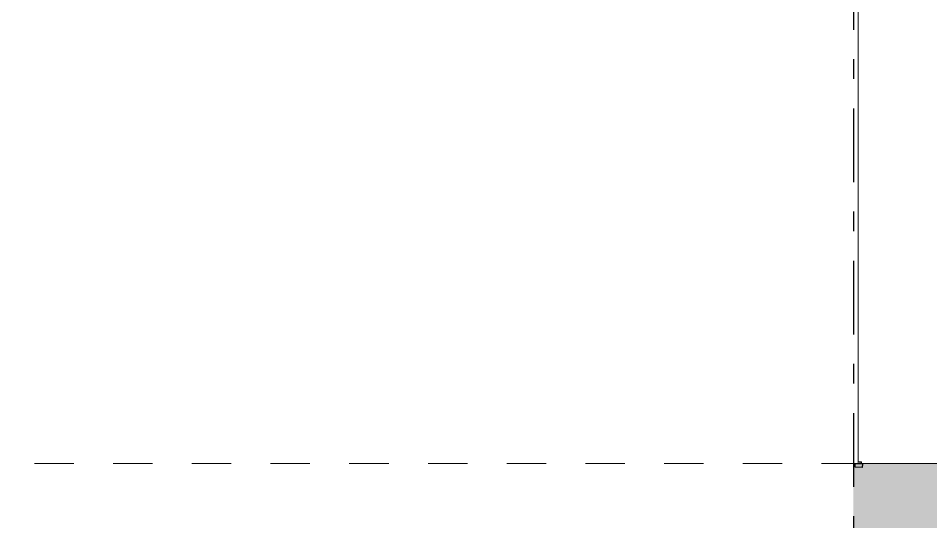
# Model space of a CAD drawing. Header units: millimetres. Extents: x -48147 to 1468943, y -496296 to 18123.
# Drawn here: x 1438599 to 1445144, y -491714 to -488098 of the extents above; entities that cross this region are included whole.
import ezdxf
from ezdxf.enums import TextEntityAlignment as Align

# ---------------------------------------------------------------- set-up
doc = ezdxf.new("R2010")
doc.units = ezdxf.units.MM
doc.header["$MEASUREMENT"] = 0
for name, pattern in [('Dashed', [2822.222233, 1411.111116, -1411.111116]), ('Double Dashed', [1093.611073, 529.166651, -211.666656, 141.111112, -211.666656]), ('Wipeout_Contour', [1000, 0, -1000])]:
    doc.linetypes.add(name, pattern=pattern)
for name, color, linetype, lineweight, true_color in [('0_Pen_No__105', 7, 'Continuous', 15, 0xa6a6a6), ('HATCHING_Pen_No__145', 7, 'Continuous', 0, 0xa6a6a6), ('New_A-15-MG_Structural_Grid_Phase_2_Pen_No__222', 7, 'Continuous', 13, 0x65af33), ('New_A-25-M_Curtain_Wall_Pen_No__43', 7, 'Continuous', 30, 0x444444), ('New_A-35-M_FFE_Fixed_Pen_No__64', 7, 'Continuous', 20, 0x606060), ('New_ArchiCAD Doors_Pen_No__43', 7, 'Continuous', 30, 0x444444), ('New_ArchiCAD Doors_Pen_No__63', 7, 'Continuous', 20, 0x606060)]:
    doc.layers.add(name, color=color, linetype=linetype, lineweight=lineweight, true_color=true_color)
for name, color, linetype in [('A-230-M_FLOOR.IFC Import', 7, 'Continuous'), ('A-95-P_Drawing', 7, 'Continuous'), ('New_A-15-MG_Structural_Grid_Phase_2', 7, 'Continuous'), ('New_A-25-M_Curtain_Wall', 7, 'Continuous'), ('New_A-25-M_Wall_Ext', 7, 'Continuous'), ('New_A-25-M_Wall_Int', 7, 'Continuous'), ('New_A-35-M_FFE_Fixed', 7, 'Continuous'), ('New_ArchiCAD Doors', 7, 'Continuous'), ('S-160-M_FOUND.IFC Import', 7, 'Continuous'), ('S-280-M_COLUMN.IFC Import', 7, 'Continuous'), ('S-280-M_STRUCT_FRAME.IFC Import', 7, 'Continuous')]:
    doc.layers.add(name, color=color, linetype=linetype)
for name, color, linetype, lineweight in [('A-230-M_FLOOR.IFC Import_Pen_No__89', 8, 'Continuous', 20), ('A-95-P_Drawing_Pen_No__194', 7, 'Continuous', 25), ('HATCHING_Pen_No__1', 7, 'Continuous', 13), ('New_A-25-M_Curtain_Wall_Pen_No__3', 7, 'Continuous', 18), ('New_A-25-M_Curtain_Wall_Pen_No__87', 8, 'Continuous', 20), ('New_A-25-M_Wall_Ext_Pen_No__87', 8, 'Continuous', 20), ('New_ArchiCAD Doors_Pen_No__3', 7, 'Continuous', 18), ('New_ArchiCAD Doors_Pen_No__87', 8, 'Continuous', 20), ('S-160-M_FOUND.IFC Import_Pen_No__1', 7, 'Continuous', 13), ('S-280-M_COLUMN.IFC Import_Pen_No__88', 8, 'Continuous', 20), ('S-280-M_STRUCT_FRAME.IFC Import_Pen_No__90', 8, 'Continuous', 20)]:
    doc.layers.add(name, color=color, linetype=linetype, lineweight=lineweight)
doc.styles.add('GENERATED_STYLE_2', font='')
doc.styles.get('GENERATED_STYLE_2').set_extended_font_data('Swis721 BT')

# ---------------------------------------------------------------- blocks, each defined once
blk = doc.blocks.new('Section Elem_14_1', base_point=(1411454.5, -491295.5))
at = {"layer": 'New_A-25-M_Wall_Ext_Pen_No__87', "linetype": 'Continuous'}
for p, q in [((1444622.9, -491295.5), (1444622.9, -473872.3)), ((1438682.7, -491295.5), (1437792.7, -491295.5)), ((1444622.9, -491295.5), (1443732.9, -491295.5))]:
    blk.add_line(p, q, dxfattribs=at)
blk = doc.blocks.new('Section Elem_20_1', base_point=(1411454.5, -491295.5))
at = {"layer": 'New_ArchiCAD Doors_Pen_No__87', "linetype": 'Continuous'}
for p, q in [((1438682.7, -491295.5), (1438682.7, -488295.5)), ((1438682.7, -488295.5), (1443732.9, -488295.5)), ((1443732.9, -488295.5), (1443732.9, -491295.5))]:
    blk.add_line(p, q, dxfattribs=at)
blk = doc.blocks.new('Section Elem_27_1', base_point=(1411454.5, -491295.5))
at = {"color": 254, "linetype": 'Wipeout_Contour', "lineweight": 0, "ltscale": 6086849.063327389}
blk.add_wipeout([(1440682.7, -491263), (1440682.7, -488663.5), (1440662.7, -488683.5), (1440662.7, -491263)], dxfattribs=at).dxf.layer = 'New_A-25-M_Curtain_Wall'
at = {"color": 254, "linetype": 'Wipeout_Contour', "lineweight": 0, "ltscale": 6081526.319056441}
blk.add_wipeout([(1438732.7, -488663.5), (1438752.7, -488683.5), (1440662.7, -488683.5), (1440682.7, -488663.5)], dxfattribs=at).dxf.layer = 'New_A-25-M_Curtain_Wall'
at = {"color": 254, "linetype": 'Wipeout_Contour', "lineweight": 0, "ltscale": 6079540.703446073}
blk.add_wipeout([(1438732.7, -491263), (1438752.7, -491263), (1438752.7, -488683.5), (1438732.7, -488663.5)], dxfattribs=at).dxf.layer = 'New_A-25-M_Curtain_Wall'
at = {"color": 254, "linetype": 'Wipeout_Contour', "lineweight": 0, "ltscale": 9126385.595143503}
blk.add_wipeout([(1438732.7, -491263), (1438702.7, -491293), (1440687.7, -491293), (1440685.2, -491278), (1439707.7, -491278), (1438732.7, -491278)], dxfattribs=at).dxf.layer = 'New_A-25-M_Curtain_Wall'
at = {"color": 254, "linetype": 'Wipeout_Contour', "lineweight": 0, "ltscale": 6082973.806454754}
blk.add_wipeout([(1439707.7, -491263), (1439707.7, -488683.5), (1439587.7, -488803.5), (1439587.7, -491143)], dxfattribs=at).dxf.layer = 'New_A-25-M_Curtain_Wall'
at = {"color": 254, "linetype": 'Wipeout_Contour', "lineweight": 0, "ltscale": 4560832.532880755}
blk.add_wipeout([(1438702.7, -491293), (1438732.7, -491263), (1438702.7, -491263)], dxfattribs=at).dxf.layer = 'New_A-25-M_Curtain_Wall'
at = {"color": 254, "linetype": 'Wipeout_Contour', "lineweight": 0, "ltscale": 4566446.420896448}
blk.add_wipeout([(1440687.7, -491278), (1440685.2, -491278), (1440687.7, -491293)], dxfattribs=at).dxf.layer = 'New_A-25-M_Curtain_Wall'
at = {"layer": 'New_A-25-M_Curtain_Wall_Pen_No__87', "linetype": 'Continuous'}
blk.add_line((1438702.7, -491263), (1438702.7, -491293), dxfattribs=at)
at = {"color": 254, "linetype": 'Wipeout_Contour', "lineweight": 0, "ltscale": 6079812.011627195}
blk.add_wipeout([(1438872.7, -491143), (1438872.7, -488803.5), (1438752.7, -488683.5), (1438752.7, -491263)], dxfattribs=at).dxf.layer = 'New_A-25-M_Curtain_Wall'
at = {"color": 254, "linetype": 'Wipeout_Contour', "lineweight": 0, "ltscale": 6086590.224332543}
blk.add_wipeout([(1440542.7, -491143), (1440662.7, -491263), (1440662.7, -488683.5), (1440542.7, -488803.5)], dxfattribs=at).dxf.layer = 'New_A-25-M_Curtain_Wall'
at = {"layer": 'New_A-25-M_Curtain_Wall_Pen_No__3', "linetype": 'Continuous'}
for p, q in [((1438800.3, -489909), (1438752.7, -489973.3)), ((1440615.1, -489909), (1440662.7, -489973.3)), ((1438800.3, -490037.6), (1438752.7, -489973.3)), ((1440615.1, -490037.6), (1440662.7, -489973.3))]:
    blk.add_line(p, q, dxfattribs=at)
at = {"color": 254, "linetype": 'Wipeout_Contour', "lineweight": 0, "ltscale": 6079807.628011302}
blk.add_wipeout([(1438752.7, -488683.5), (1438872.7, -488803.5), (1439587.7, -488803.5), (1439707.7, -488683.5)], dxfattribs=at).dxf.layer = 'New_A-25-M_Curtain_Wall'
at = {"color": 254, "linetype": 'Wipeout_Contour', "lineweight": 0, "ltscale": 6082978.189423551}
blk.add_wipeout([(1439707.7, -491263), (1439587.7, -491143), (1438872.7, -491143), (1438752.7, -491263)], dxfattribs=at).dxf.layer = 'New_A-25-M_Curtain_Wall'
at = {"layer": 'New_A-25-M_Curtain_Wall_Pen_No__43', "linetype": 'Continuous'}
blk.add_line((1438752.7, -488683.5), (1438752.7, -491263), dxfattribs=at)
at = {"layer": 'New_A-25-M_Curtain_Wall_Pen_No__87', "linetype": 'Continuous'}
blk.add_line((1438732.7, -491263), (1438702.7, -491293), dxfattribs=at)
at = {"color": 254, "linetype": 'Wipeout_Contour', "lineweight": 0, "ltscale": 6083428.211794453}
blk.add_wipeout([(1439707.7, -491263), (1439827.7, -491143), (1439827.7, -488803.5), (1439707.7, -488683.5)], dxfattribs=at).dxf.layer = 'New_A-25-M_Curtain_Wall'
at = {"color": 254, "linetype": 'Wipeout_Contour', "lineweight": 0, "ltscale": 6081392.728335066}
blk.add_wipeout([(1438872.7, -491143), (1439587.7, -491143), (1439587.7, -488803.5), (1438872.7, -488803.5)], dxfattribs=at).dxf.layer = 'New_A-25-M_Curtain_Wall'
at = {"layer": 'New_A-25-M_Curtain_Wall_Pen_No__3', "linetype": 'Continuous'}
for p, q in [((1439630.3, -488788), (1439582.7, -488852.3)), ((1439553, -488892.5), (1439505.4, -488956.8)), ((1439475.6, -488996.9), (1439428, -489061.2)), ((1439398.3, -489101.4), (1439350.6, -489165.7)), ((1439320.9, -489205.9), (1439273.3, -489270.2)), ((1439243.5, -489310.4), (1439195.9, -489374.7)), ((1439166.2, -489414.9), (1439118.6, -489479.1)), ((1439088.8, -489519.3), (1439041.2, -489583.6)), ((1439011.5, -489623.8), (1438963.8, -489688.1)), ((1438934.1, -489728.3), (1438886.5, -489792.6)), ((1438856.7, -489832.8), (1438809.1, -489897.1)), ((1438856.7, -490113.8), (1438809.1, -490049.5)), ((1438934.1, -490218.2), (1438886.5, -490154)), ((1439011.5, -490322.7), (1438963.8, -490258.4)), ((1439088.8, -490427.2), (1439041.2, -490362.9)), ((1439166.2, -490531.7), (1439118.6, -490467.4)), ((1439243.5, -490636.2), (1439195.9, -490571.9)), ((1439320.9, -490740.6), (1439273.3, -490676.3)), ((1439398.3, -490845.1), (1439350.6, -490780.8)), ((1439475.6, -490949.6), (1439428, -490885.3)), ((1439553, -491054.1), (1439505.4, -490989.8)), ((1439630.3, -491158.5), (1439582.7, -491094.2))]:
    blk.add_line(p, q, dxfattribs=at)
at = {"layer": 'New_A-25-M_Curtain_Wall_Pen_No__43', "linetype": 'Continuous'}
for p, q in [((1438872.7, -488803.5), (1439587.7, -488803.5)), ((1438872.7, -491143), (1438872.7, -488803.5)), ((1439587.7, -488803.5), (1439587.7, -491143)), ((1439587.7, -491143), (1438872.7, -491143))]:
    blk.add_line(p, q, dxfattribs=at)
at = {"color": 254, "linetype": 'Wipeout_Contour', "lineweight": 0, "ltscale": 6083424.879163511}
blk.add_wipeout([(1440662.7, -488683.5), (1439707.7, -488683.5), (1439827.7, -488803.5), (1440542.7, -488803.5)], dxfattribs=at).dxf.layer = 'New_A-25-M_Curtain_Wall'
at = {"color": 254, "linetype": 'Wipeout_Contour', "lineweight": 0, "ltscale": 6086593.556317114}
blk.add_wipeout([(1439707.7, -491263), (1440662.7, -491263), (1440542.7, -491143), (1439827.7, -491143)], dxfattribs=at).dxf.layer = 'New_A-25-M_Curtain_Wall'
at = {"layer": 'New_A-25-M_Curtain_Wall_Pen_No__3', "linetype": 'Continuous'}
for p, q in [((1439707.7, -488683.5), (1439660.1, -488747.8)), ((1439707.7, -488683.5), (1439755.3, -488747.8)), ((1439707.7, -491263), (1439660.1, -491198.7)), ((1439707.7, -491263), (1439755.3, -491198.7))]:
    blk.add_line(p, q, dxfattribs=at)
at = {"layer": 'New_A-25-M_Curtain_Wall_Pen_No__43', "linetype": 'Continuous'}
for p, q in [((1439707.7, -488683.5), (1438752.7, -488683.5)), ((1439707.7, -491263), (1439707.7, -488683.5)), ((1439707.7, -488683.5), (1440662.7, -488683.5)), ((1440662.7, -488683.5), (1440662.7, -491263))]:
    blk.add_line(p, q, dxfattribs=at)
at = {"layer": 'New_A-25-M_Curtain_Wall_Pen_No__87', "linetype": 'Continuous'}
for p, q in [((1440687.7, -491293), (1440685.2, -491278)), ((1440687.7, -491293), (1440687.7, -491278)), ((1438702.7, -491293), (1440687.7, -491293))]:
    blk.add_line(p, q, dxfattribs=at)
at = {"color": 254, "linetype": 'Wipeout_Contour', "lineweight": 0, "ltscale": 6085009.03744912}
blk.add_wipeout([(1440542.7, -491143), (1440542.7, -488803.5), (1439827.7, -488803.5), (1439827.7, -491143)], dxfattribs=at).dxf.layer = 'New_A-25-M_Curtain_Wall'
at = {"layer": 'New_A-25-M_Curtain_Wall_Pen_No__3', "linetype": 'Continuous'}
for p, q in [((1439785.1, -488788), (1439832.7, -488852.3)), ((1439862.4, -488892.5), (1439910, -488956.8)), ((1439939.8, -488996.9), (1439987.4, -489061.2)), ((1440017.1, -489101.4), (1440064.7, -489165.7)), ((1440094.5, -489205.9), (1440142.1, -489270.2)), ((1440171.9, -489310.4), (1440219.5, -489374.7)), ((1440249.2, -489414.9), (1440296.8, -489479.1)), ((1440326.6, -489519.3), (1440374.2, -489583.6)), ((1440403.9, -489623.8), (1440451.5, -489688.1)), ((1440481.3, -489728.3), (1440528.9, -489792.6)), ((1440558.7, -489832.8), (1440606.3, -489897.1)), ((1440558.7, -490113.8), (1440606.3, -490049.5)), ((1440481.3, -490218.2), (1440528.9, -490154)), ((1440403.9, -490322.7), (1440451.5, -490258.4)), ((1440326.6, -490427.2), (1440374.2, -490362.9)), ((1440249.2, -490531.7), (1440296.8, -490467.4)), ((1440171.9, -490636.2), (1440219.5, -490571.9)), ((1440094.5, -490740.6), (1440142.1, -490676.3)), ((1440017.1, -490845.1), (1440064.7, -490780.8)), ((1439939.8, -490949.6), (1439987.4, -490885.3)), ((1439862.4, -491054.1), (1439910, -490989.8)), ((1439785.1, -491158.5), (1439832.7, -491094.2))]:
    blk.add_line(p, q, dxfattribs=at)
at = {"layer": 'New_A-25-M_Curtain_Wall_Pen_No__43', "linetype": 'Continuous'}
for p, q in [((1439827.7, -488803.5), (1439827.7, -491143)), ((1440542.7, -488803.5), (1439827.7, -488803.5)), ((1440542.7, -491143), (1440542.7, -488803.5)), ((1439827.7, -491143), (1440542.7, -491143))]:
    blk.add_line(p, q, dxfattribs=at)
blk = doc.blocks.new('Section Elem_28_1', base_point=(1411454.5, -491295.5))
at = {"color": 254, "linetype": 'Wipeout_Contour', "lineweight": 0, "ltscale": 6079385.663048547}
blk.add_wipeout([(1438682.7, -491263), (1438732.7, -491263), (1438732.7, -488638.5), (1438682.7, -488638.5)], dxfattribs=at).dxf.layer = 'New_A-25-M_Curtain_Wall'
at = {"layer": 'New_A-25-M_Curtain_Wall_Pen_No__87', "linetype": 'Continuous'}
for p, q in [((1438732.7, -491263), (1438732.7, -488663.5)), ((1438682.7, -491263), (1438732.7, -491263))]:
    blk.add_line(p, q, dxfattribs=at)
blk = doc.blocks.new('Section Elem_29_1', base_point=(1411454.5, -491295.5))
at = {"color": 254, "linetype": 'Wipeout_Contour', "lineweight": 0, "ltscale": 6083027.553898236}
blk.add_wipeout([(1438732.7, -491263), (1438732.7, -491278), (1439707.7, -491278), (1439707.7, -491263)], dxfattribs=at).dxf.layer = 'New_A-25-M_Curtain_Wall'
at = {"layer": 'New_A-25-M_Curtain_Wall_Pen_No__87', "linetype": 'Continuous'}
for p, q in [((1438732.7, -491263), (1438732.7, -491278)), ((1438732.7, -491263), (1439707.7, -491263)), ((1438732.7, -491278), (1439707.7, -491278))]:
    blk.add_line(p, q, dxfattribs=at)
blk = doc.blocks.new('Section Elem_246_1', base_point=(1411454.5, -491295.5))
at = {"layer": 'New_ArchiCAD Doors_Pen_No__3', "linetype": 'Continuous'}
for p, q in [((1444623, -488479.3), (1444623, -488511.7)), ((1444623, -488552.2), (1444623, -488617)), ((1444623, -488657.5), (1444623, -488722.3)), ((1444623, -488762.9), (1444623, -488827.7)), ((1444623, -488868.2), (1444623, -488933)), ((1444623, -488973.5), (1444623, -489038.3)), ((1444623, -489078.9), (1444623, -489143.7)), ((1444623, -489184.2), (1444623, -489249)), ((1444623, -489289.5), (1444623, -489354.3)), ((1444623, -489394.9), (1444623, -489459.7)), ((1444623, -489500.2), (1444623, -489565)), ((1444623, -489605.5), (1444623, -489670.3)), ((1444623, -489710.9), (1444623, -489747.7)), ((1444623, -489747.7), (1444623, -489812.5)), ((1444623, -489877.3), (1444623, -489812.5)), ((1444623, -489914.2), (1444623, -489877.3)), ((1444623, -490019.5), (1444623, -489954.7)), ((1444623, -490124.8), (1444623, -490060)), ((1444623, -490230.2), (1444623, -490165.4)), ((1444623, -490335.5), (1444623, -490270.7)), ((1444623, -490440.8), (1444623, -490376)), ((1444623, -490546.2), (1444623, -490481.4)), ((1444623, -490651.5), (1444623, -490586.7)), ((1444623, -490756.8), (1444623, -490692)), ((1444623, -490862.2), (1444623, -490797.4)), ((1444623, -490967.5), (1444623, -490902.7)), ((1444623, -491072.8), (1444623, -491008)), ((1444623, -491145.7), (1444623, -491113.4))]:
    blk.add_line(p, q, dxfattribs=at)
at = {"color": 254, "linetype": 'Wipeout_Contour', "lineweight": 0, "ltscale": 6103552.527586903}
blk.add_wipeout([(1444602.9, -491295.5), (1444601.6, -491320.5), (1444652.9, -491323.2), (1444654.2, -491298.2)], dxfattribs=at).dxf.layer = 'New_ArchiCAD Doors'
at = {"color": 254, "linetype": 'Wipeout_Contour', "lineweight": 0, "ltscale": 6103555.394105628}
blk.add_wipeout([(1444622.9, -491295.5), (1444647.9, -491295.5), (1444647.9, -491283.5), (1444622.9, -491283.5)], dxfattribs=at).dxf.layer = 'New_ArchiCAD Doors'
at = {"layer": 'New_ArchiCAD Doors_Pen_No__43', "linetype": 'Continuous'}
for p, q in [((1444601.6, -491320.5), (1444602.9, -491295.5)), ((1444652.9, -491323.2), (1444601.6, -491320.5)), ((1444602.9, -491295.5), (1444654.2, -491298.2)), ((1444622.9, -491283.5), (1444647.9, -491283.5)), ((1444622.9, -491295.5), (1444647.9, -491295.5)), ((1444647.9, -491295.5), (1444647.9, -491283.5)), ((1444654.2, -491298.2), (1444652.9, -491323.2))]:
    blk.add_line(p, q, dxfattribs=at)
blk = doc.blocks.new('Section Elem_247_1', base_point=(1411454.5, -491295.5))
at = {"color": 254, "linetype": 'Wipeout_Contour', "lineweight": 0, "ltscale": 6088653.283830266}
blk.add_wipeout([(1440732.7, -491245.5), (1441682.7, -491245.5), (1441682.7, -488345.5), (1440732.7, -488345.5)], dxfattribs=at).dxf.layer = 'New_A-25-M_Curtain_Wall'
blk = doc.blocks.new('Section Elem_248_1', base_point=(1411454.5, -491295.5))
at = {"color": 254, "linetype": 'Wipeout_Contour', "lineweight": 0, "ltscale": 9131272.707604993}
blk.add_wipeout([(1440682.7, -488638.5), (1440682.7, -491263), (1440707.7, -491263), (1440707.7, -491245.5), (1440732.7, -491245.5), (1440732.7, -488638.5)], dxfattribs=at).dxf.layer = 'New_A-25-M_Curtain_Wall'
at = {"layer": 'New_A-25-M_Curtain_Wall_Pen_No__87', "linetype": 'Continuous'}
for p, q in [((1440732.7, -491263), (1440732.7, -488638.5)), ((1440682.7, -491263), (1440682.7, -488663.5)), ((1440707.7, -491263), (1440732.7, -491263))]:
    blk.add_line(p, q, dxfattribs=at)
blk = doc.blocks.new('Section Elem_249_1', base_point=(1411454.5, -491295.5))
at = {"color": 254, "linetype": 'Wipeout_Contour', "lineweight": 0, "ltscale": 6086765.906644554}
blk.add_wipeout([(1439707.7, -491263), (1439707.7, -491278), (1440707.7, -491278), (1440707.7, -491263)], dxfattribs=at).dxf.layer = 'New_A-25-M_Curtain_Wall'
at = {"layer": 'New_A-25-M_Curtain_Wall_Pen_No__87', "linetype": 'Continuous'}
for p, q in [((1439707.7, -491263), (1440707.7, -491263)), ((1439707.7, -491278), (1440707.7, -491278))]:
    blk.add_line(p, q, dxfattribs=at)
blk = doc.blocks.new('Section Elem_250_1', base_point=(1411454.5, -491295.5))
at = {"color": 254, "linetype": 'Wipeout_Contour', "lineweight": 0, "ltscale": 6090551.851534854}
blk.add_wipeout([(1440707.7, -491245.5), (1440707.7, -491295.5), (1441707.7, -491295.5), (1441707.7, -491245.5)], dxfattribs=at).dxf.layer = 'New_A-25-M_Curtain_Wall'
at = {"layer": 'New_A-25-M_Curtain_Wall_Pen_No__87', "linetype": 'Continuous'}
for p, q in [((1440707.7, -491245.5), (1440707.7, -491295.5)), ((1440707.7, -491245.5), (1441682.7, -491245.5)), ((1440707.7, -491295.5), (1441707.7, -491295.5))]:
    blk.add_line(p, q, dxfattribs=at)
blk = doc.blocks.new('Section Elem_251_1', base_point=(1411454.5, -491295.5))
at = {"color": 254, "linetype": 'Wipeout_Contour', "lineweight": 0, "ltscale": 6094338.069219874}
blk.add_wipeout([(1441707.7, -491245.5), (1441707.7, -491295.5), (1442707.7, -491295.5), (1442707.7, -491245.5)], dxfattribs=at).dxf.layer = 'New_A-25-M_Curtain_Wall'
at = {"layer": 'New_A-25-M_Curtain_Wall_Pen_No__87', "linetype": 'Continuous'}
for p, q in [((1441732.7, -491245.5), (1442682.7, -491245.5)), ((1441707.7, -491295.5), (1442707.7, -491295.5))]:
    blk.add_line(p, q, dxfattribs=at)
blk = doc.blocks.new('Section Elem_252_1', base_point=(1411454.5, -491295.5))
at = {"color": 254, "linetype": 'Wipeout_Contour', "lineweight": 0, "ltscale": 6098124.605837608}
blk.add_wipeout([(1442707.7, -491245.5), (1442707.7, -491295.5), (1443732.7, -491295.5), (1443682.7, -491245.5)], dxfattribs=at).dxf.layer = 'New_A-25-M_Curtain_Wall'
at = {"layer": 'New_A-25-M_Curtain_Wall_Pen_No__87', "linetype": 'Continuous'}
for p, q in [((1442732.7, -491245.5), (1443682.7, -491245.5)), ((1442707.7, -491295.5), (1443732.7, -491295.5))]:
    blk.add_line(p, q, dxfattribs=at)
blk = doc.blocks.new('Section Elem_287_1', base_point=(1411454.5, -491295.5))
at = {"color": 254, "linetype": 'Wipeout_Contour', "lineweight": 0, "ltscale": 6097638.084245401}
blk.add_wipeout([(1443732.7, -490395.5), (1443732.9, -490395.5), (1443732.9, -488295.5), (1443732.7, -488295.5)], dxfattribs=at).dxf.layer = 'New_A-25-M_Wall_Int'
at = {"color": 254, "linetype": 'Wipeout_Contour', "lineweight": 0, "ltscale": 6100135.446836021}
blk.add_wipeout([(1443732.9, -491280.5), (1443732.7, -491280.5), (1443732.7, -491295.5), (1443732.9, -491295.5)], dxfattribs=at).dxf.layer = 'New_A-25-M_Wall_Int'
at = {"color": 254, "linetype": 'Wipeout_Contour', "lineweight": 0, "ltscale": 6099987.280912751}
blk.add_wipeout([(1443732.9, -491095.5), (1443732.7, -491095.5), (1443732.7, -491250.5), (1443732.9, -491250.5)], dxfattribs=at).dxf.layer = 'New_A-25-M_Wall_Int'
blk = doc.blocks.new('Section Elem_288_1', base_point=(1411454.5, -491295.5))
at = {"color": 254, "linetype": 'Wipeout_Contour', "lineweight": 0, "ltscale": 6099018.475478826}
blk.add_wipeout([(1443732.9, -490395.5), (1443732.7, -490395.5), (1443732.7, -490445.5), (1443732.9, -490445.5)], dxfattribs=at).dxf.layer = 'New_A-35-M_FFE_Fixed'
at = {"color": 254, "linetype": 'Wipeout_Contour', "lineweight": 0, "ltscale": 6100106.454211476}
blk.add_wipeout([(1443732.7, -491280.5), (1443732.9, -491280.5), (1443732.9, -491250.5), (1443732.7, -491250.5)], dxfattribs=at).dxf.layer = 'New_A-35-M_FFE_Fixed'
at = {"layer": 'New_A-35-M_FFE_Fixed_Pen_No__64', "linetype": 'Continuous'}
for p, q in [((1443732.7, -490395.5), (1443732.9, -490395.5)), ((1443732.7, -491250.5), (1443732.9, -491250.5)), ((1443732.9, -491280.5), (1443732.7, -491280.5))]:
    blk.add_line(p, q, dxfattribs=at)
at = {"color": 254, "linetype": 'Wipeout_Contour', "lineweight": 0, "ltscale": 6099069.939150317}
blk.add_wipeout([(1443732.9, -490445.5), (1443732.7, -490445.5), (1443732.7, -490475.5), (1443732.9, -490475.5)], dxfattribs=at).dxf.layer = 'New_A-35-M_FFE_Fixed'
at = {"color": 254, "linetype": 'Wipeout_Contour', "lineweight": 0, "ltscale": 6099488.337403064}
blk.add_wipeout([(1443732.9, -490475.5), (1443732.7, -490475.5), (1443732.7, -491095.5), (1443732.9, -491095.5)], dxfattribs=at).dxf.layer = 'New_A-35-M_FFE_Fixed'
at = {"layer": 'New_A-35-M_FFE_Fixed_Pen_No__64', "linetype": 'Continuous'}
for p, q in [((1443732.7, -490445.5), (1443732.9, -490445.5)), ((1443732.9, -490475.5), (1443732.7, -490475.5)), ((1443732.7, -491095.5), (1443732.9, -491095.5))]:
    blk.add_line(p, q, dxfattribs=at)
blk = doc.blocks.new('Section Elem_355_1', base_point=(1411454.5, -491295.5))
at = {"color": 254, "linetype": 'Wipeout_Contour', "lineweight": 0, "ltscale": 6083327.804380679}
blk.add_wipeout([(1439707.7, -488613.5), (1439707.7, -488663.5), (1440682.7, -488663.5), (1440682.7, -488613.5)], dxfattribs=at).dxf.layer = 'New_A-25-M_Curtain_Wall'
at = {"layer": 'New_A-25-M_Curtain_Wall_Pen_No__87', "linetype": 'Continuous'}
for p, q in [((1439707.7, -488613.5), (1440682.7, -488613.5)), ((1440682.7, -488638.5), (1440682.7, -488663.5)), ((1439707.7, -488663.5), (1440682.7, -488663.5))]:
    blk.add_line(p, q, dxfattribs=at)
blk = doc.blocks.new('Section Elem_356_1', base_point=(1411454.5, -491295.5))
at = {"color": 254, "linetype": 'Wipeout_Contour', "lineweight": 0, "ltscale": 6079634.717313078}
blk.add_wipeout([(1438732.7, -488613.5), (1438732.7, -488663.5), (1439707.7, -488663.5), (1439707.7, -488613.5)], dxfattribs=at).dxf.layer = 'New_A-25-M_Curtain_Wall'
at = {"layer": 'New_A-25-M_Curtain_Wall_Pen_No__87', "linetype": 'Continuous'}
for p, q in [((1438732.7, -488613.5), (1439707.7, -488613.5)), ((1438732.7, -488638.5), (1438732.7, -488663.5)), ((1438732.7, -488663.5), (1439707.7, -488663.5))]:
    blk.add_line(p, q, dxfattribs=at)
blk = doc.blocks.new('Section Elem_357_1', base_point=(1411454.5, -491295.5))
at = {"color": 254, "linetype": 'Wipeout_Contour', "lineweight": 0, "ltscale": 6081276.969032804}
blk.add_wipeout([(1438732.7, -488345.5), (1438732.7, -488613.5), (1440682.7, -488613.5), (1440682.7, -488345.5)], dxfattribs=at).dxf.layer = 'New_A-25-M_Curtain_Wall'
blk = doc.blocks.new('Section Elem_358_1', base_point=(1411454.5, -491295.5))
at = {"color": 254, "linetype": 'Wipeout_Contour', "lineweight": 0, "ltscale": 6077489.122242067}
blk.add_wipeout([(1438682.7, -488638.5), (1438732.7, -488638.5), (1438732.7, -488345.5), (1438682.7, -488295.5)], dxfattribs=at).dxf.layer = 'New_A-25-M_Curtain_Wall'
at = {"layer": 'New_A-25-M_Curtain_Wall_Pen_No__87', "linetype": 'Continuous'}
blk.add_line((1438732.7, -488638.5), (1438732.7, -488345.5), dxfattribs=at)
blk = doc.blocks.new('Section Elem_359_1', base_point=(1411454.5, -491295.5))
at = {"color": 254, "linetype": 'Wipeout_Contour', "lineweight": 0, "ltscale": 6085080.943742037}
blk.add_wipeout([(1440682.7, -488638.5), (1440732.7, -488638.5), (1440732.7, -488345.5), (1440682.7, -488345.5)], dxfattribs=at).dxf.layer = 'New_A-25-M_Curtain_Wall'
at = {"layer": 'New_A-25-M_Curtain_Wall_Pen_No__87', "linetype": 'Continuous'}
for p, q in [((1440682.7, -488638.5), (1440682.7, -488345.5)), ((1440732.7, -488638.5), (1440732.7, -488345.5))]:
    blk.add_line(p, q, dxfattribs=at)
blk = doc.blocks.new('Section Elem_360_1', base_point=(1411454.5, -491295.5))
at = {"color": 254, "linetype": 'Wipeout_Contour', "lineweight": 0, "ltscale": 6090546.918031621}
blk.add_wipeout([(1441682.7, -491245.5), (1441732.7, -491245.5), (1441732.7, -488345.5), (1441682.7, -488345.5)], dxfattribs=at).dxf.layer = 'New_A-25-M_Curtain_Wall'
at = {"layer": 'New_A-25-M_Curtain_Wall_Pen_No__87', "linetype": 'Continuous'}
for p, q in [((1441682.7, -491245.5), (1441682.7, -488345.5)), ((1441732.7, -491245.5), (1441732.7, -488345.5)), ((1441682.7, -491245.5), (1441732.7, -491245.5))]:
    blk.add_line(p, q, dxfattribs=at)
blk = doc.blocks.new('Section Elem_361_1', base_point=(1411454.5, -491295.5))
at = {"color": 254, "linetype": 'Wipeout_Contour', "lineweight": 0, "ltscale": 6094334.451873303}
blk.add_wipeout([(1442682.7, -491245.5), (1442732.7, -491245.5), (1442732.7, -488345.5), (1442682.7, -488345.5)], dxfattribs=at).dxf.layer = 'New_A-25-M_Curtain_Wall'
at = {"layer": 'New_A-25-M_Curtain_Wall_Pen_No__87', "linetype": 'Continuous'}
for p, q in [((1442682.7, -491245.5), (1442682.7, -488345.5)), ((1442732.7, -491245.5), (1442732.7, -488345.5)), ((1442682.7, -491245.5), (1442732.7, -491245.5))]:
    blk.add_line(p, q, dxfattribs=at)
blk = doc.blocks.new('Section Elem_362_1', base_point=(1411454.5, -491295.5))
at = {"color": 254, "linetype": 'Wipeout_Contour', "lineweight": 0, "ltscale": 6098122.34381462}
blk.add_wipeout([(1443682.7, -491245.5), (1443732.7, -491295.5), (1443732.7, -488295.5), (1443682.7, -488345.5)], dxfattribs=at).dxf.layer = 'New_A-25-M_Curtain_Wall'
at = {"layer": 'New_A-25-M_Curtain_Wall_Pen_No__87', "linetype": 'Continuous'}
for p, q in [((1443732.7, -491295.5), (1443732.7, -488295.5)), ((1443682.7, -491245.5), (1443682.7, -488345.5))]:
    blk.add_line(p, q, dxfattribs=at)
blk = doc.blocks.new('Section Elem_363_1', base_point=(1411454.5, -491295.5))
at = {"color": 254, "linetype": 'Wipeout_Contour', "lineweight": 0, "ltscale": 6092440.681761457}
blk.add_wipeout([(1441732.7, -491245.5), (1442682.7, -491245.5), (1442682.7, -488345.5), (1441732.7, -488345.5)], dxfattribs=at).dxf.layer = 'New_A-25-M_Curtain_Wall'
blk = doc.blocks.new('Section Elem_364_1', base_point=(1411454.5, -491295.5))
at = {"color": 254, "linetype": 'Wipeout_Contour', "lineweight": 0, "ltscale": 6096228.351336405}
blk.add_wipeout([(1442732.7, -488345.5), (1442732.7, -491245.5), (1443682.7, -491245.5), (1443682.7, -488345.5)], dxfattribs=at).dxf.layer = 'New_A-25-M_Curtain_Wall'
blk = doc.blocks.new('Section Elem_365_1', base_point=(1411454.5, -491295.5))
at = {"color": 254, "linetype": 'Wipeout_Contour', "lineweight": 0, "ltscale": 6079178.505372347}
blk.add_wipeout([(1439707.7, -488345.5), (1439707.7, -488295.5), (1438682.7, -488295.5), (1438732.7, -488345.5)], dxfattribs=at).dxf.layer = 'New_A-25-M_Curtain_Wall'
at = {"layer": 'New_A-25-M_Curtain_Wall_Pen_No__87', "linetype": 'Continuous'}
blk.add_line((1439707.7, -488345.5), (1438732.7, -488345.5), dxfattribs=at)
blk = doc.blocks.new('Section Elem_366_1', base_point=(1411454.5, -491295.5))
at = {"color": 254, "linetype": 'Wipeout_Contour', "lineweight": 0, "ltscale": 6082966.58794576}
blk.add_wipeout([(1440707.7, -488345.5), (1440707.7, -488295.5), (1439707.7, -488295.5), (1439707.7, -488345.5)], dxfattribs=at).dxf.layer = 'New_A-25-M_Curtain_Wall'
at = {"layer": 'New_A-25-M_Curtain_Wall_Pen_No__87', "linetype": 'Continuous'}
blk.add_line((1440707.7, -488345.5), (1439707.7, -488345.5), dxfattribs=at)
blk = doc.blocks.new('Section Elem_367_1', base_point=(1411454.5, -491295.5))
at = {"color": 254, "linetype": 'Wipeout_Contour', "lineweight": 0, "ltscale": 6086754.895326119}
blk.add_wipeout([(1441707.7, -488345.5), (1441707.7, -488295.5), (1440707.7, -488295.5), (1440707.7, -488345.5)], dxfattribs=at).dxf.layer = 'New_A-25-M_Curtain_Wall'
at = {"layer": 'New_A-25-M_Curtain_Wall_Pen_No__87', "linetype": 'Continuous'}
blk.add_line((1441707.7, -488345.5), (1440707.7, -488345.5), dxfattribs=at)
blk = doc.blocks.new('Section Elem_368_1', base_point=(1411454.5, -491295.5))
at = {"color": 254, "linetype": 'Wipeout_Contour', "lineweight": 0, "ltscale": 6090543.473409361}
blk.add_wipeout([(1442707.7, -488345.5), (1442707.7, -488295.5), (1441707.7, -488295.5), (1441707.7, -488345.5)], dxfattribs=at).dxf.layer = 'New_A-25-M_Curtain_Wall'
at = {"layer": 'New_A-25-M_Curtain_Wall_Pen_No__87', "linetype": 'Continuous'}
blk.add_line((1442707.7, -488345.5), (1441707.7, -488345.5), dxfattribs=at)
blk = doc.blocks.new('Section Elem_369_1', base_point=(1411454.5, -491295.5))
at = {"color": 254, "linetype": 'Wipeout_Contour', "lineweight": 0, "ltscale": 6094332.368188577}
blk.add_wipeout([(1443682.7, -488345.5), (1443732.7, -488295.5), (1442707.7, -488295.5), (1442707.7, -488345.5)], dxfattribs=at).dxf.layer = 'New_A-25-M_Curtain_Wall'
at = {"layer": 'New_A-25-M_Curtain_Wall_Pen_No__87', "linetype": 'Continuous'}
blk.add_line((1443682.7, -488345.5), (1442707.7, -488345.5), dxfattribs=at)
blk = doc.blocks.new('Section Elem_487_1', base_point=(1411454.5, -491295.5))
at = {"color": 254, "linetype": 'Wipeout_Contour', "lineweight": 0, "ltscale": 9131399.290444873}
blk.add_wipeout([(1440687.7, -491293), (1439869.9, -491293), (1439869.9, -491295.5), (1440707.7, -491295.5), (1440707.7, -491278), (1440687.7, -491278)], dxfattribs=at).dxf.layer = 'New_ArchiCAD Doors'
at = {"color": 254, "linetype": 'Wipeout_Contour', "lineweight": 0, "ltscale": 6082216.654518382}
blk.add_wipeout([(1438964.9, -491295.5), (1439030.9, -491295.5), (1439030.9, -491293), (1438964.9, -491293)], dxfattribs=at).dxf.layer = 'New_ArchiCAD Doors'
at = {"layer": 'New_ArchiCAD Doors_Pen_No__63', "linetype": 'Continuous'}
blk.add_line((1438964.9, -491295.5), (1438964.9, -491293), dxfattribs=at)
at = {"color": 254, "linetype": 'Wipeout_Contour', "lineweight": 0, "ltscale": 6083929.625769192}
blk.add_wipeout([(1439030.9, -491295.5), (1439869.9, -491295.5), (1439869.9, -491293), (1439030.9, -491293)], dxfattribs=at).dxf.layer = 'New_ArchiCAD Doors'
at = {"layer": 'New_ArchiCAD Doors_Pen_No__63', "linetype": 'Continuous'}
for p, q in [((1439030.9, -491293), (1439030.9, -491295.5)), ((1439869.9, -491295.5), (1439868.1, -491293)), ((1439869.9, -491295.5), (1439869.9, -491293)), ((1439869.9, -491295.5), (1439871.6, -491293))]:
    blk.add_line(p, q, dxfattribs=at)
blk = doc.blocks.new('Section Elem_488_1', base_point=(1411454.5, -491295.5))
at = {"color": 254, "linetype": 'Wipeout_Contour', "lineweight": 0, "ltscale": 9122088.144748747}
blk.add_wipeout([(1438682.7, -491263), (1438682.7, -491295.5), (1438964.9, -491295.5), (1438964.9, -491293), (1438702.7, -491293), (1438702.7, -491263)], dxfattribs=at).dxf.layer = 'New_A-25-M_Wall_Int'
blk = doc.blocks.new('Section Elem_546_1', base_point=(1411454.5, -491295.5))
at = {"color": 254, "linetype": 'Wipeout_Contour', "lineweight": 0, "ltscale": 6102532.32679868}
blk.add_wipeout([(1444148.7, -491795.5), (1444407.5, -491795.5), (1444407.5, -491295.5), (1444148.7, -491295.5)], dxfattribs=at).dxf.layer = 'S-280-M_COLUMN.IFC Import'
at = {"layer": 'S-280-M_COLUMN.IFC Import_Pen_No__88', "linetype": 'Continuous'}
for p, q in [((1444148.7, -491295.5), (1444148.7, -491795.5)), ((1444407.5, -491295.5), (1444407.5, -491795.5))]:
    blk.add_line(p, q, dxfattribs=at)
blk = doc.blocks.new('Section Elem_661_1', base_point=(1411454.5, -491295.5))
at = {"layer": 'S-160-M_FOUND.IFC Import_Pen_No__1', "linetype": 'Continuous'}
for p, q in [((1438611.8, -491795.5), (1438611.8, -491295.5)), ((1444003.1, -491795.5), (1444003.1, -491295.5))]:
    blk.add_line(p, q, dxfattribs=at)
blk = doc.blocks.new('Section Elem_673_1', base_point=(1411454.5, -491295.5))
at = {"color": 254, "linetype": 'Wipeout_Contour', "lineweight": 0, "ltscale": 6091285.647677819}
blk.add_wipeout([(1438599.3, -491295.5), (1438599.3, -491795.5), (1444015.7, -491795.5), (1444015.7, -491295.5)], dxfattribs=at).dxf.layer = 'S-280-M_STRUCT_FRAME.IFC Import'
at = {"layer": 'S-280-M_STRUCT_FRAME.IFC Import_Pen_No__90', "linetype": 'Continuous'}
for p, q in [((1438599.3, -491795.5), (1438599.3, -491295.5)), ((1440707.7, -491295.5), (1438682.7, -491295.5)), ((1443732.9, -491295.5), (1443732.7, -491295.5)), ((1444015.7, -491795.5), (1444015.7, -491295.5)), ((1443853.1, -491795.5), (1438936.6, -491795.5))]:
    blk.add_line(p, q, dxfattribs=at)
blk = doc.blocks.new('Section Elem_674_1', base_point=(1411454.5, -491295.5))
at = {"color": 254, "linetype": 'Wipeout_Contour', "lineweight": 0, "ltscale": 6101790.457342026}
blk.add_wipeout([(1444015.7, -491295.5), (1444015.7, -491795.5), (1444148.7, -491795.5), (1444148.7, -491295.5)], dxfattribs=at).dxf.layer = 'S-280-M_STRUCT_FRAME.IFC Import'
at = {"color": 254, "linetype": 'Wipeout_Contour', "lineweight": 0, "ltscale": 6103195.797876895}
blk.add_wipeout([(1444407.5, -491795.5), (1444499.1, -491795.5), (1444499.1, -491295.5), (1444407.5, -491295.5)], dxfattribs=at).dxf.layer = 'S-280-M_STRUCT_FRAME.IFC Import'
at = {"layer": 'S-280-M_STRUCT_FRAME.IFC Import_Pen_No__90', "linetype": 'Continuous'}
blk.add_line((1444499.1, -491795.5), (1444499.1, -491295.5), dxfattribs=at)
blk = doc.blocks.new('Section Elem_704_1', base_point=(1411454.5, -491295.5))
at = {"layer": 'A-230-M_FLOOR.IFC Import_Pen_No__89', "linetype": 'Continuous'}
blk.add_line((1438563.2, -491545.5), (1438599.3, -491545.5), dxfattribs=at)
blk = doc.blocks.new('Standard grid marker[8]_1', base_point=(1441308.5, -469890.9))
at = {"layer": 'New_A-15-MG_Structural_Grid_Phase_2_Pen_No__222', "linetype": 'Double Dashed'}
blk.add_line((1441308.5, -470890.9), (1441308.5, -494295.5), dxfattribs=at)
at = {"layer": 'New_A-15-MG_Structural_Grid_Phase_2_Pen_No__222', "style": 'GENERATED_STYLE_2'}
for tag, p in [('AC_MarkerText_1_0', (1441308.5, -469354.4)), ('AC_MarkerText_1_1', (1441308.5, -495759))]:
    blk.add_attdef(tag, text='', height=350, rotation=360, dxfattribs=at).set_placement(p, align=Align.MIDDLE_CENTER)
blk = doc.blocks.new('Standard grid marker[9]_1', base_point=(1444277.9, -469890.9))
at = {"layer": 'New_A-15-MG_Structural_Grid_Phase_2_Pen_No__222', "linetype": 'Double Dashed'}
blk.add_line((1444277.9, -470890.9), (1444277.9, -494295.5), dxfattribs=at)
at = {"layer": 'New_A-15-MG_Structural_Grid_Phase_2_Pen_No__222', "style": 'GENERATED_STYLE_2'}
for tag, p in [('AC_MarkerText_1_0', (1444277.9, -469354.4)), ('AC_MarkerText_1_1', (1444277.9, -495759))]:
    blk.add_attdef(tag, text='', height=350, rotation=360, dxfattribs=at).set_placement(p, align=Align.MIDDLE_CENTER)
blk = doc.blocks.new('S-34 Building Section_STORY_MARKER', base_point=(1411454.5, -491295.5))
at = {"layer": '0_Pen_No__105', "linetype": 'Dashed', "ltscale": 0.2}
blk.add_line((1387916.2, -491295.5), (1445948.4, -491295.5), dxfattribs=at)

msp = doc.modelspace()

# ---------------------------------------------------------------- block references
at = {"layer": 'New_A-25-M_Wall_Ext'}
msp.add_blockref('Section Elem_14_1', (1411454.5, -491295.5), dxfattribs=at)
at = {"layer": 'New_ArchiCAD Doors'}
msp.add_blockref('Section Elem_20_1', (1411454.5, -491295.5), dxfattribs=at)

# ---------------------------------------------------------------- next in the draw order: block references
at = {"layer": 'New_A-25-M_Curtain_Wall'}
for name in ['Section Elem_247_1', 'Section Elem_27_1']:
    msp.add_blockref(name, (1411454.5, -491295.5), dxfattribs=at)
at = {"layer": 'New_ArchiCAD Doors'}
msp.add_blockref('Section Elem_246_1', (1411454.5, -491295.5), dxfattribs=at)
at = {"layer": 'S-280-M_COLUMN.IFC Import'}
msp.add_blockref('Section Elem_546_1', (1411454.5, -491295.5), dxfattribs=at)

# ---------------------------------------------------------------- next in the draw order: block references
at = {"layer": 'New_A-25-M_Curtain_Wall'}
for name in ['Section Elem_28_1', 'Section Elem_248_1']:
    msp.add_blockref(name, (1411454.5, -491295.5), dxfattribs=at)

# ---------------------------------------------------------------- next in the draw order: block references
for name in ['Section Elem_355_1', 'Section Elem_29_1']:
    msp.add_blockref(name, (1411454.5, -491295.5), dxfattribs=at)

# ---------------------------------------------------------------- next in the draw order: block references
for name in ['Section Elem_356_1', 'Section Elem_249_1']:
    msp.add_blockref(name, (1411454.5, -491295.5), dxfattribs=at)

# ---------------------------------------------------------------- next in the draw order: block references
for name in ['Section Elem_357_1', 'Section Elem_250_1']:
    msp.add_blockref(name, (1411454.5, -491295.5), dxfattribs=at)

# ---------------------------------------------------------------- next in the draw order: block references
for name in ['Section Elem_358_1', 'Section Elem_359_1', 'Section Elem_251_1']:
    msp.add_blockref(name, (1411454.5, -491295.5), dxfattribs=at)
at = {"layer": 'New_ArchiCAD Doors'}
msp.add_blockref('Section Elem_487_1', (1411454.5, -491295.5), dxfattribs=at)

# ---------------------------------------------------------------- next in the draw order: block references
at = {"layer": 'New_A-25-M_Curtain_Wall'}
for name in ['Section Elem_365_1', 'Section Elem_360_1', 'Section Elem_252_1']:
    msp.add_blockref(name, (1411454.5, -491295.5), dxfattribs=at)
at = {"layer": 'New_A-25-M_Wall_Int'}
msp.add_blockref('Section Elem_488_1', (1411454.5, -491295.5), dxfattribs=at)

# ---------------------------------------------------------------- next in the draw order: block references
at = {"layer": 'New_A-25-M_Curtain_Wall'}
for name in ['Section Elem_366_1', 'Section Elem_361_1']:
    msp.add_blockref(name, (1411454.5, -491295.5), dxfattribs=at)
at = {"layer": 'New_A-25-M_Wall_Int'}
msp.add_blockref('Section Elem_287_1', (1411454.5, -491295.5), dxfattribs=at)

# ---------------------------------------------------------------- next in the draw order: block references
at = {"layer": 'New_A-25-M_Curtain_Wall'}
msp.add_blockref('Section Elem_363_1', (1411454.5, -491295.5), dxfattribs=at)
at = {"layer": 'New_A-35-M_FFE_Fixed'}
msp.add_blockref('Section Elem_288_1', (1411454.5, -491295.5), dxfattribs=at)

# ---------------------------------------------------------------- next in the draw order: block references
at = {"layer": 'New_A-25-M_Curtain_Wall'}
for name in ['Section Elem_367_1', 'Section Elem_362_1']:
    msp.add_blockref(name, (1411454.5, -491295.5), dxfattribs=at)

# ---------------------------------------------------------------- next in the draw order: block references
msp.add_blockref('Section Elem_364_1', (1411454.5, -491295.5), dxfattribs=at)
at = {"layer": 'S-160-M_FOUND.IFC Import'}
msp.add_blockref('Section Elem_661_1', (1411454.5, -491295.5), dxfattribs=at)

# ---------------------------------------------------------------- next in the draw order: block references
at = {"layer": 'New_A-25-M_Curtain_Wall'}
msp.add_blockref('Section Elem_368_1', (1411454.5, -491295.5), dxfattribs=at)
at = {"layer": 'S-280-M_STRUCT_FRAME.IFC Import'}
msp.add_blockref('Section Elem_673_1', (1411454.5, -491295.5), dxfattribs=at)

# ---------------------------------------------------------------- next in the draw order: block references
at = {"layer": 'A-230-M_FLOOR.IFC Import'}
msp.add_blockref('Section Elem_704_1', (1411454.5, -491295.5), dxfattribs=at)
at = {"layer": 'New_A-15-MG_Structural_Grid_Phase_2', "color": 8, "linetype": 'Continuous', "lineweight": 15}
msp.add_blockref('Standard grid marker[8]_1', (1441308.5, -469890.9), dxfattribs=at)
at = {"layer": 'New_A-25-M_Curtain_Wall'}
msp.add_blockref('Section Elem_369_1', (1411454.5, -491295.5), dxfattribs=at)
at = {"layer": 'S-280-M_STRUCT_FRAME.IFC Import'}
msp.add_blockref('Section Elem_674_1', (1411454.5, -491295.5), dxfattribs=at)

# ---------------------------------------------------------------- next in the draw order: hatches: boundary and pattern name
at = {"layer": 'HATCHING_Pen_No__145', "linetype": 'Continuous'}
msp.add_hatch(color=256, dxfattribs=at).paths.add_polyline_path([(1354000.3, -491295.5), (1390808.7, -491295.5), (1390808.7, -491645.7), (1390969.8, -491645.7), (1390969.8, -492225.5), (1391495, -492225.5), (1391495, -491725.5), (1411816.1, -491725.5), (1411816.1, -491545.5), (1431459.5, -491545.5), (1431459.5, -491795.5), (1432120.4, -491795.5), (1432120.4, -491295.5), (1468942.9, -491295.5), (1468942.9, -494893.6), (1354000.3, -494893.6)])

# ---------------------------------------------------------------- next in the draw order: linework, layer by layer
at = {"layer": 'HATCHING_Pen_No__1', "linetype": 'Continuous', "flags": 128}
msp.add_lwpolyline([(1354000.3, -491295.5), (1390808.7, -491295.5), (1390808.7, -491645.7), (1390969.8, -491645.7), (1390969.8, -492225.5), (1391495, -492225.5), (1391495, -491725.5), (1411816.1, -491725.5), (1411816.1, -491545.5), (1431459.5, -491545.5), (1431459.5, -491795.5), (1432120.4, -491795.5), (1432120.4, -491295.5), (1468942.9, -491295.5), (1468942.9, -494893.6), (1354000.3, -494893.6)], close=True, dxfattribs=at)

# ---------------------------------------------------------------- next in the draw order: block references
at = {"layer": 'New_A-15-MG_Structural_Grid_Phase_2', "color": 8, "linetype": 'Continuous', "lineweight": 15}
msp.add_blockref('Standard grid marker[9]_1', (1444277.9, -469890.9), dxfattribs=at)

# ---------------------------------------------------------------- next in the draw order: wipeouts: each hides what was drawn before it
at = {"color": 254, "linetype": 'Wipeout_Contour', "lineweight": 0, "ltscale": 6081233.324991323}
msp.add_wipeout([(1438426.5, -473037.1), (1444590.2, -473037.1), (1444590.2, -492986.9), (1438426.5, -492986.9)], dxfattribs=at).dxf.layer = 'A-95-P_Drawing'

# ---------------------------------------------------------------- next in the draw order: linework, layer by layer
at = {"layer": 'A-95-P_Drawing_Pen_No__194', "linetype": 'Double Dashed', "flags": 128}
msp.add_lwpolyline([(1438426.5, -473037.1), (1444590.2, -473037.1), (1444590.2, -492986.9), (1438426.5, -492986.9)], close=True, dxfattribs=at)

# ---------------------------------------------------------------- next in the draw order: block references
at = {"linetype": 'Continuous', "lineweight": 0}
msp.add_blockref('S-34 Building Section_STORY_MARKER', (1411454.5, -491295.5), dxfattribs=at)

doc.saveas('drawing.dxf')
